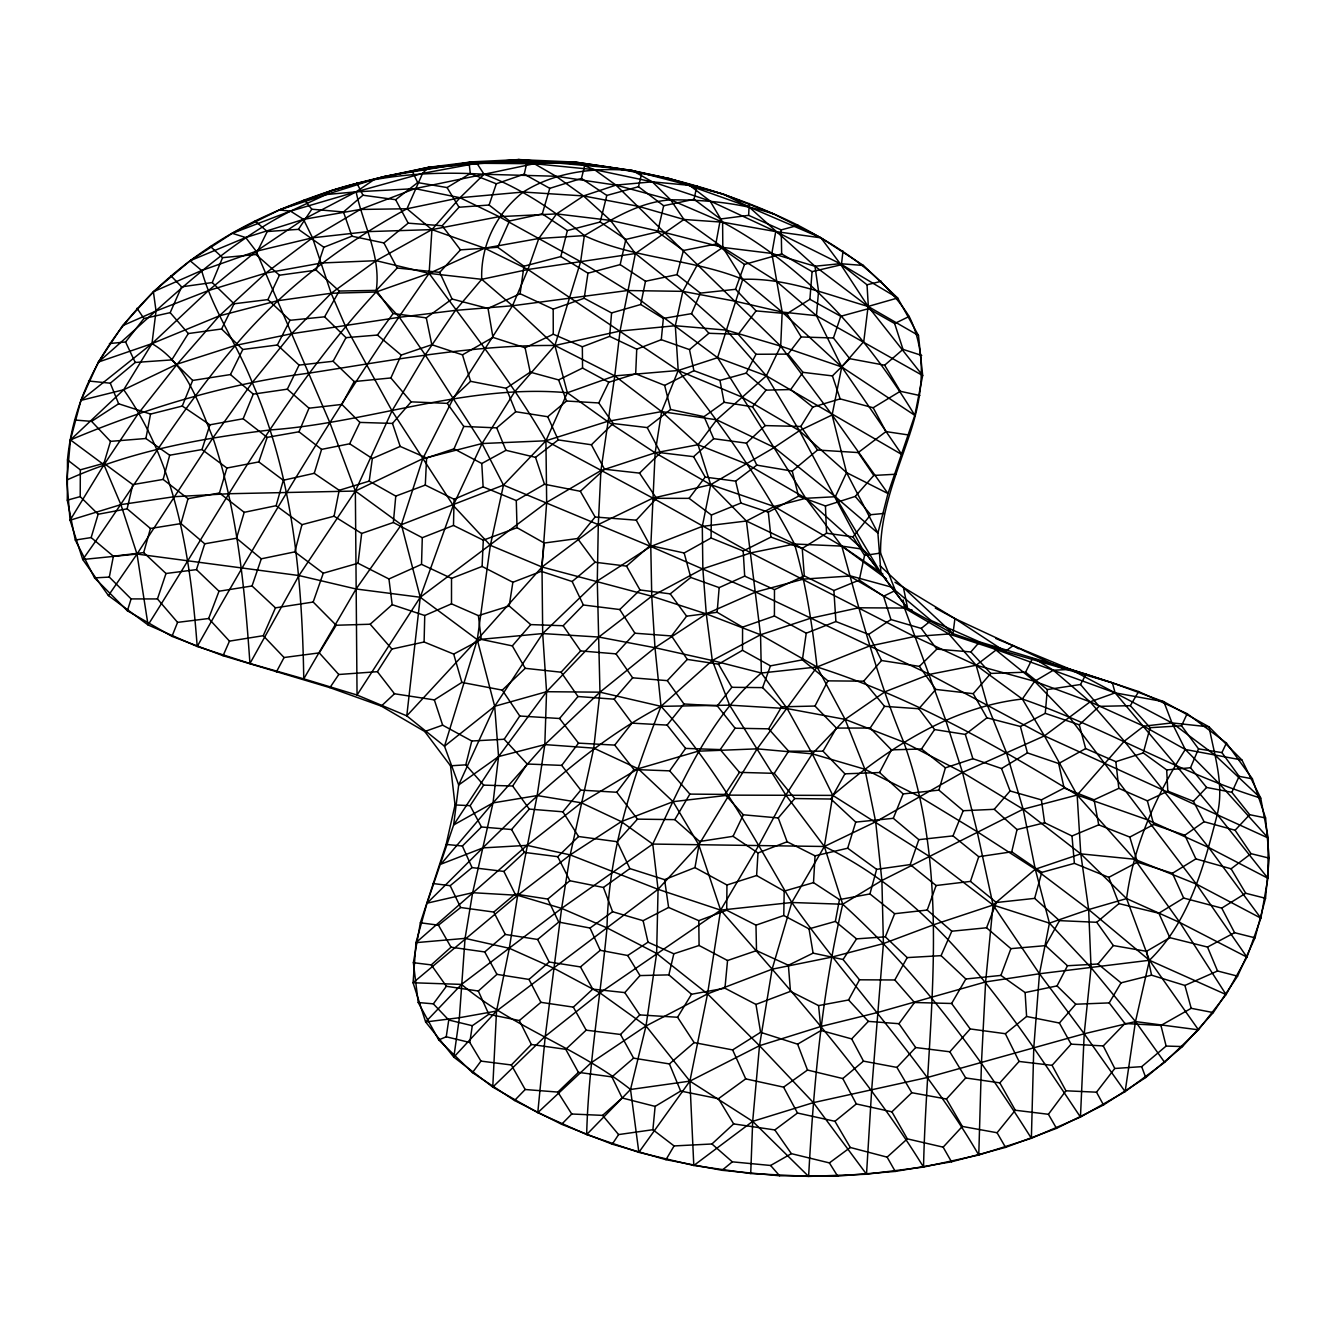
<?xml version="1.0" encoding="UTF-8"?>
<svg xmlns="http://www.w3.org/2000/svg" width="1336" height="1336" viewBox="0 0 1336 1336"><rect width="100%" height="100%" fill="white"/><g stroke="black" fill="none" stroke-linecap="round" stroke-linejoin="round"><path stroke-width="1.5" d="M1265.576 817.949L1249.678 814.693L1231.859 792.315L1206.625 787.455L1190.51 767.749L1166.679 769.937L1143.265 752.936L1115.844 761.67L1085.667 748.594L1079.271 724.847L1045.27 713.357L1020.403 726.483L986.953 717.816L973.209 693.668L935.818 689.443L919.368 666.38L881.51 660.518L863.674 681.176L827.902 680.859L802.385 659.867L770.471 665.846L742.499 650.331L718.467 664.142L687.272 659.416L671.54 635.953L634.917 633.214L619.754 609.533L583.364 604.991L563.157 625.732L530.726 624.597L509.183 605.993L478.388 615.629L451.501 603.839L451.518 578.388L421.525 564.36L388.943 578.972L358.031 563.241L323.279 573.211L294.822 551.868L261.305 558.815L236.522 538.241L204.725 543.802L180.978 523.578L150.45 528.488L127.137 508.816L98.146 514.26L80.21 496.608L80.327 469.838L67.485 459.918C77.622 351.786 161.656 267.05 255.109 220.991C357.063 171.676 472.66 154.842 585.001 164.512C658.949 172.077 731.46 192.284 798.11 225.316C840.862 247.778 882.829 274.849 909.148 316.465C927.935 354.057 922.541 396.642 909.449 435.102C896.623 473.595 880.19 511.755 880.558 553.054L895.337 590.479L931.092 620.505L979.589 641.898L1086.084 674.162L1138.639 691.564L1187.17 713.674L1226.431 743.016L1252.383 778.804L1265.576 817.949L1269.2 858.13L1265.526 898.293L1255.005 937.839L1237.57 976.148L1213.288 1012.588L1182.494 1046.556L1145.72 1077.534L1103.519 1104.972L1056.525 1128.369L1005.557 1147.39L951.499 1161.802L895.237 1171.421L837.639 1176.114L779.589 1175.763L722.041 1170.303L665.963 1159.681L612.255 1144.184L561.604 1124.294L514.544 1100.497L472.443 1072.624L438.726 1039.926L418.235 1002.534L413.375 962.688L420.372 922.775L446.157 844.402L455.025 804.94L450.516 765.812L424.764 731.527L381.294 706.093L329.909 687.656L223.062 655.709L171.977 636.37L127.388 610.786L94.555 577.887L75.3 540.045L67.301 500.182L67.485 459.918M881.51 660.518L868.65 634.4L835.902 621.524L806.243 633.197L774.412 615.996L774.479 589.66L804.289 575.866L833.881 590.529L859.265 580.091L864.559 555.442L852.952 536.872L826.533 533.231L802.235 548.428L770.939 537.105L743.2 551L711.069 538.007L684.166 552.987L650.131 545.556L636.27 520.172L595.121 517.015L577.553 538.525L544.22 543.034L517.032 527.687L483.298 540.178L453.488 525.449L422.293 537.69L393.352 522.51L361.672 533.448L334.067 516.214L301.953 524.664L276.135 505.693L244.204 512.323L219.455 493.001L188.025 498.695L163.142 479.424L132.798 484.617L103.941 463.291L80.327 469.838M868.383 554.707L862.522 549.146L841.797 546.107L794.502 544.002L750.782 552.887L702.853 568.785L651.751 596.223L598.812 637.055L546.558 691.714L498.562 756.577L458.682 784.967L444.504 746.206L406.779 715.862L357.046 695.021L303.756 678.855C302.17 578.204 292.818 475.833 252.254 382.564C237.173 344.321 212.708 310.369 201.636 270.507L190.129 260.754L245.707 237.557L303.506 219.388L360.303 209.451L406.979 208.767L460.018 197.728L523.228 192.033L583.498 195.941L638.324 206.295L683.932 219.471L722.809 247.41L775.832 280.744L816.463 315.68L922.675 375.533L868.099 306.445L840.194 263.693L820.955 237.841L748.995 206.93L723.327 194.171L632.512 170.59L575.048 162.073L472.627 161.806L384.267 176.536L330.243 190.948L279.291 209.952L232.297 233.316L190.129 260.754L153.389 291.716L122.611 325.667L98.313 362.089L80.928 400.399L70.457 439.911L66.8 480.041L70.073 520.222L82.732 559.5L108.416 595.572L148.046 624.947C219.922 511.438 284.301 391.298 376.034 292.033C381.662 256.746 363.192 225.283 356.094 191.85L374.681 179.241L384.267 176.536L428.622 167.301L472.627 161.806L518.886 159.585L575.048 162.073L632.512 170.59L669.653 178.64L723.327 194.171L773.928 214.077L820.955 237.841L863.407 265.446L897.658 297.995L918.483 335.503L922.675 375.533L914.809 415.346L887.989 493.552L877.902 533.114L880.975 573.144L907.695 608.548L952.985 633.665L1005.123 651.534L1112.37 682.83L1163.806 701.684L1209.063 726.884L1241.929 760.034L1260.716 798.11L1268.198 838.023L1267.914 878.253L1260.867 918.149L1246.939 957.127L1226.081 994.568L1198.476 1029.839L1164.641 1062.354L1125.129 1091.629L1080.457 1117.08L1031.375 1138.305L978.77 1155.022L923.527 1167.063L866.513 1174.227L808.614 1176.415L750.715 1173.542L693.801 1165.493L638.858 1152.35L586.654 1134.581L537.773 1112.671L492.767 1087.087L453.822 1057.143L425.633 1021.973L413.075 982.762L415.98 942.648L427.019 903.186L453.639 824.963L458.682 784.967L494.687 706.293L542.7 633.565L597.292 580.976L650.782 546.474L702.302 526.384L746.406 521.023L774.229 506.478L805.758 498.295L835.351 496.725L877.902 533.114L846.556 472.61L832.111 414.962L780.692 346.124L615.98 185.103L594.453 169.655L576.985 162.825M742.499 650.331L742.582 627.152L717.131 612.289L686.604 616.18L671.54 635.953M1237.57 976.148L1217.547 970.988L1184.915 985.45L1151.565 975.18L1121.038 982.845L1098.008 964.007L1067.481 965.744L1057.043 985.901L1025.113 992.564L1000.914 975.414L965.845 979.004L941.078 955.657L907.194 957.595L885.334 936.82L856.543 938.874L835.367 921.423L809.031 928.871L783.781 915.527L755.976 925.163L726.717 910.233L726.951 885L694.954 867.598L664.56 879.639L629.874 868.584L617.149 841.697L578.571 836.52L562.89 811.804L529.29 809.098L512.673 786.019L483.665 785.117L465.796 764.843L450.516 765.812M711.069 538.007L711.387 515.028L689.092 498.361L656.494 498.328L636.27 520.172M783.781 915.527L784.199 891.129L756.61 875.531L726.951 885M453.488 525.449L454.073 499.263L425.299 485.085L395.773 496.107L369.22 481.11L339.194 490.295L314.244 473.311L283.299 480.259L258.817 461.922L226.886 468.034L201.987 449.547L169.689 455.225L145.891 438.509L110.487 441.364L91.599 421.374L74.566 420.005M1265.526 898.293L1245.72 893.266L1221.739 908.113L1183.663 898.043L1158.846 913.223L1118.95 903.62L1108.78 877.351L1074.394 863.357L1041.763 872.391L1011.736 851.817L978.737 856.71L953.002 835.885L918.834 839.659L893.3 818.317L855.741 822.108L830.959 799.028L794.72 798.544L774.279 773.344L739.459 772.375L720.238 749.596L685.602 748.41L667.115 725.097L631.978 723.143L614.159 699.179L577.987 696.524L561.087 672.208L525.215 668.317L512.323 645.889L481.244 639.393L453.706 654.089L424.096 641.998L424.748 615.512L451.501 603.839M421.525 564.36L422.293 537.69M750.715 1173.542L752.686 1121.355L759.499 1045.704L772.108 969.201L791.797 902.501L824.362 846.49L832.796 795.388L812.305 753.838L787.188 708.614L761.353 673.027L760.551 634.767L746.406 521.023L710.702 484.667L655.141 452.82L607.462 421.408L567.366 392.751C466.18 383.616 369.872 422.794 269.922 429.975C200.617 438.459 130.778 451.017 66.8 480.041M88.527 380.994L110.287 383.198L135.237 362.457L171.759 359.902L188.326 333.549L221.576 328.99L242.801 349.481L277.37 344.989L299.064 365.112L333.098 361.271L354.207 381.562L390.88 377.954L411.121 401.852L447.226 403.372L470.589 381.328L506.177 388.258L530.208 372.159L558.598 379.908L582.546 368.068L608.815 382.263L635.685 373.796L636.738 349.18L661.287 339.695L689.493 349.598L693.918 370.673L719.954 380.409L746.223 373.111L756.009 354.274L788.056 354.107L802.953 372.343L832.411 375.9L849.746 358.683L884.632 365.196L900.297 391.281L919.886 395.539M798.11 225.316L781.209 229.909L748.661 215.346L749.179 203.439M583.364 604.991L572.159 581.527L541.247 571.34L512.874 582.262L482.096 566.447L483.298 540.178M425.299 485.085L426.601 457.981L454.006 448.829L481.778 463.509L505.96 450.315L535.519 457.346L558.248 439.911L591.397 444.771L613.107 423.512L647.225 427.587L670.639 409.484L704.039 416.648L724.112 402.303L752.485 406.795L765.161 425.583L800.798 426.485L817.532 450.032L858.213 452.57L885.968 431.595L909.449 435.102M122.611 325.667L156.045 311.004L208.433 290.58L265.797 273.078L321.709 262.975L376.167 260.687L429.123 273.396L481.728 279.308L512.506 305.76L554.908 345.49L567.366 392.751L545.923 440.78L546.674 502.369L541.999 566.998L542.7 633.565L546.558 691.714L544.821 744.586L537.155 795.571L517.667 895.304L509.317 948.293L496.524 1011.068L492.767 1087.087L545.272 1036.268L599.947 992.898L720.638 910.117L758.547 845.788L785.835 795.07L812.305 753.838L845.103 719.369L885.017 691.764L929.539 674.363L976.132 665.228L996.506 649.663L1000.23 648.745M1067.481 965.744L1045.52 945.637L1010.901 948.643L986.553 927.785L951.8 931.209L927.234 910.05L894.652 913.707L869.936 893.934L839.442 899.596L813.507 882.645L815.06 855.842L787.138 841.764L778.253 817.949L794.72 798.544M756.61 875.531L757.996 852.952L733.046 836.319L699.663 841.48L674.814 819.636L637.472 819.135L617.149 841.697M474.881 163.66L422.577 173.379L356.094 191.85L303.506 219.388L256.211 251.268L208.433 290.58L151.97 343.636L123.697 389.745L70.457 439.911L103.957 464.761L120.891 504.624L137.007 554.056L148.046 624.947L197.194 646.49C269.104 518.886 344.771 393.201 429.123 273.396L431.912 229.608L460.018 197.728L484.05 174.264L534.3 163.71L575.048 162.073M316.164 270.156L339.244 291.048L376.318 290.38L397.159 268.035L439.711 272.36L460.469 249.865L497.71 247.294L523.946 266.215L560.819 256.579L587.974 273.195L620.171 264.611L645.505 281.245L676.985 274.648L700.365 293.118L735.535 289.311L756.076 310.887L786.954 313.693L809.9 299.314L812.071 271.642L781.66 253.94L744.503 264.428L715.812 244.071L683.447 250.483L657.663 231.879L625.866 239.428L600.198 222.01L567.366 230.56L542.282 213.894L509.517 220.958L489.093 205.026L459 207.247L442.183 225.767L408.181 223.162L383.916 242.952L351.902 236.205L323.83 247.26L316.164 270.156L279.441 275.216L255.927 254.491L222.578 257.648L210.42 246.459M390.88 377.954L401.201 355.075L431.812 344.721L462.473 354.842L492.951 337.39L525.098 347.761L553.271 334.217L582.346 346.776L609.65 336.355L611.571 312.941L584.183 298.262L553.188 309.134L520.105 293.72L488.041 308.432L452.036 299.014L439.711 272.36M717.131 612.289L719.169 587.623L744.686 576.133L774.479 589.66M356.094 191.85L290.513 211.121L279.291 209.952L326.168 194.538L356.094 191.85L414.978 188.626L460.018 197.728L499.13 216.666L580.626 261.672L627.352 290.547L717.582 357.681L766.346 375.834L901.833 454.524L841.747 366.932L816.463 315.68L818.55 291.198L814.96 266.231L748.995 206.93L669.653 178.64L613.608 168.019L518.886 159.585L496.892 161.522M1045.27 713.357L1047.307 689.576L1025.597 672.192L990.778 673.428L973.209 693.668M393.352 522.51L395.773 496.107M584.35 235.604L538.792 238.493L484.634 248.195L429.123 273.396L376.034 292.033L331.178 293.269L277.337 300.784L219.271 315.897L151.97 343.636L80.928 400.399L123.697 389.745C176.352 464.611 190.53 557.212 197.194 646.49L249.949 663.508L298.98 575.549L355.359 491.047L392.016 410.853L425.232 354.908L455.409 310.386L481.728 279.308C480.476 245.173 496.691 213.092 523.228 192.033C555.793 171.492 594.871 167.334 632.512 170.59L652.319 181.846L710.084 200.984L775.748 231.579L840.194 263.693L897.658 297.995L868.099 306.445C827.067 294.588 786.169 277.771 742.749 279.324C691.48 258.499 634.75 259.201 584.35 235.604C554.039 210.403 521.107 188.226 484.05 174.264C432.196 171.158 379.808 174.482 330.243 190.948L326.168 194.538L290.513 211.121L232.297 233.316L245.707 237.557L256.211 251.268L329.875 422.694L355.359 491.047L357.046 695.021L420.255 597.259L453.238 505.459L482.062 443.535L514.727 391.715L554.908 345.49L580.626 261.672L584.35 235.604C611.387 219.722 638.458 202.053 670.655 199.849C705.525 199.715 740.712 202.938 773.928 214.077M895.237 1171.421L887.121 1157.143L850.297 1147.474L834.95 1121.305L797.492 1113.022L774.83 1129.939L733.664 1123.91L711.938 1143.983L674.079 1145.937L652.903 1129.705L655.124 1106.392L680.659 1091.061L718.467 1098.693L745.722 1078.87L783.581 1087.153L807.495 1070.036L842.799 1078.553L856.326 1103.937L891.897 1111.819L907.328 1138.857L943.149 1147.156L951.499 1161.802M859.499 979.806L848.577 999.979L818.567 1005.59L790.461 991.379L755.959 1004.422L724.947 988.206L727.552 960.517L756.51 950.614L788.39 965.26L813.106 953.136L843.066 959.498L859.499 979.806L894.836 979.973L914.492 1002.501L951.616 1003.486L970.203 1028.937L1005.357 1033.713L1026.599 1016.479L1059.381 1023.025L1071.121 1044.151L1103.252 1045.921L1124.962 1023.493L1160.934 1025.447L1191.211 1008.313L1213.288 1012.588M661.287 339.695L663.341 318.436L640.712 304.508L611.571 312.941M903.136 599.947L904.505 608.047L945.704 720.137L962.521 772.425L977.2 831.71L993.065 905.023L985.617 981.927L981.459 1062.922L978.77 1155.022C925.781 1063.99 852.368 988.022 791.797 902.501C752.068 834.649 714.693 764.61 661.019 706.343L654.991 647.726L651.751 596.223L650.782 546.474L655.141 452.82L661.604 411.605L678.204 370.489L675.315 325.733L682.83 291.348L697.359 264.795L722.809 247.41L771.841 253.439L814.96 266.231L868.099 306.445L918.483 335.503M541.247 571.34L544.22 543.034M921.723 355.443L903.002 349.381L894.652 323.529L868.483 308.666L867.014 284.785L841.446 264.728L842.983 251.068M528.522 162.157L534.3 163.71L555.993 176.252L583.498 195.941L610.519 220.407L635.385 253.506L682.83 291.348L726.333 330.109L766.346 375.834L799.429 430.71L862.522 549.146L880.975 573.144L835.351 496.725L774.279 447.493L716.697 419.821L661.604 411.605L607.462 421.408L545.923 440.78L482.062 443.535L422.744 458.716L355.359 491.047L228.89 493.735L174.131 496.708L120.891 504.624L70.073 520.222L103.957 464.761L138.025 413.893L177.237 364.093L219.271 315.897L265.797 273.078L312.507 237.808L360.303 209.451L414.978 188.626L484.05 174.264L555.993 176.252L615.98 185.103L670.655 199.849L722.609 222.177L722.809 247.41L742.749 279.324L782.178 312.073L841.747 366.932L914.809 415.346C867.031 336.772 804.439 266.165 722.609 222.177L710.084 200.984L689.56 185.337L652.319 181.846L615.98 185.103L583.498 195.941L556.578 213.894L538.792 238.493L527.954 269.505L512.506 305.76L453.539 397.978L422.744 458.716L401.401 524.681L420.255 597.259L406.779 715.862L477.286 639.66L541.999 566.998L598.294 524.58L652.903 498.128L710.702 484.667L774.279 447.493L799.429 430.71L832.111 414.962L841.747 366.932L863.774 341.515L868.099 306.445M358.031 563.241L361.672 533.448M376.034 292.033L399.397 317.283L425.232 354.908L482.062 443.535L503.472 485.102L650.782 546.474L755.708 592.015L929.539 674.363L1044.435 735.885L1268.198 838.023L1220.319 784.833L1185.283 749.479L1143.716 726.183L1090.109 701.851L1034.632 681.327L976.132 665.228L914.425 636.537L750.782 552.887L652.903 498.128L545.923 440.78L503.472 485.102L401.401 524.681L356.077 588.992L303.756 678.855L249.949 663.508C244.622 587.372 237.374 510.602 212.942 437.857C198.563 403.205 186.439 363.626 151.97 343.636L156.045 311.004L153.389 291.716L201.636 270.507L256.211 251.268L312.507 237.808L368.135 231.612L431.912 229.608L499.13 216.666L556.578 213.894L610.519 220.407L664.777 232.547L722.809 247.41M894.97 582.262L954.923 618.601L952.985 633.665L880.107 565.846M369.22 481.11L372.343 458.532L400.199 446.424L426.601 457.981M991.312 646.257L1034.632 681.327L1069.885 717.799L1196.321 884.065L1246.939 957.127L1179.938 922.575L1126.582 898.594L1080.774 853.871L1023.159 809.215L962.521 772.425L903.737 742.148L845.103 719.369L787.188 708.614L729.59 705.157L661.019 706.343L599.964 692.165L546.558 691.714L494.687 706.293L444.504 746.206L477.286 639.66L490.362 545.322L503.472 485.102M520.105 293.72L523.946 266.215M802.385 659.867L806.243 633.197M438.726 1039.926L446.241 1036.786L448.746 1020.019L433.348 1003.854L418.235 1002.534M531.361 1044.485L511.354 1064.976L480.96 1061.101L469.788 1042.481L472.293 1025.714L488.826 1014.291L519.337 1020.554L531.361 1044.485L565.746 1049.311L586.17 1030.173L620.522 1034.465L639.76 1014.909L677.569 1017.264L694.152 1042.598L732.629 1049.912L760.601 1032.327L797.609 1044.168L821.072 1030.473L851.667 1038.907L863.49 1061.135L896.94 1067.414L911.803 1092.714L946.439 1099.027L962.337 1126.432L997.073 1132.744L1005.557 1147.39M584.183 298.262L587.974 273.195M509.183 605.993L512.874 582.262M893.617 587.69L850.698 575.966L803.47 579.106L755.708 592.015L706.293 613.875L654.991 647.726L599.964 692.165L544.821 744.586L493.017 802.903L453.639 824.963L498.562 756.577L544.821 744.586L593.752 748.127L638.174 768.768L673.11 801.683L698.795 844.836L720.638 910.117L707.546 993.884L689.894 1081.125L693.801 1165.493L752.686 1121.355L813.374 1102.634L927.518 1077.467L1084.214 1033.763L1135.483 1021.572L1198.476 1029.839L1149.428 960.267L1126.582 898.594C1133.679 844.736 1156.325 794.92 1185.283 749.479L1171.989 722.91L1163.806 701.684L1115.126 692.866L996.506 649.663L948.877 633.982L794.502 544.002L746.406 521.023M820.955 237.841L775.748 231.579L771.841 253.439L782.178 312.073L780.692 346.124L766.346 375.834L716.697 419.821L698.027 444.721L655.141 452.82L600.916 470.573L546.674 502.369L420.255 597.259L356.077 588.992L298.98 575.549L137.007 554.056L82.732 559.5C133.683 488.174 178.306 412.256 235.403 345.439C282.981 288.977 342.383 244.037 406.979 208.767L422.577 173.379L427.403 168.52M694.954 867.598L699.663 841.48M715.812 244.071L720.421 219.004L694.069 199.298L663.675 205.744L638.474 186.723L606.811 195.44L581.461 178.456L549.764 188.343L524.246 174.164L496.324 183.783L470.322 173.53L447.059 187.558L417.684 182.598L395.64 199.682L362.941 195.223L343.486 211.973L311.806 209.218L304.207 199.749M835.367 921.423L839.442 899.596M145.891 438.509L150.55 414.076L182.264 406.06L209.902 424.815L243.152 418.752L267.15 437.373L298.963 431.779L321.592 449.38L349.665 443.786L372.343 458.532M388.943 578.972L392.183 604.674L370.172 624.229L336.171 625.248L319.271 652.886L284.067 657.512L263.242 635.702L229.475 641.13L208.65 618.518L177.571 622.376L157.448 598.945L131.095 598.912L109.318 577.085L113.393 556.227L91.149 537.573L75.3 540.045M420.255 597.259L477.286 639.66L542.7 633.565L598.812 637.055L654.991 647.726L712.305 660.502L761.353 673.027L817.031 666.981L869.202 646.14L914.425 636.537L948.877 633.982L976.132 665.228L987.337 705.074L1006.592 752.986L1023.159 809.215L1035.283 869.218L1049.428 923.143L1039.475 973.76L1033.763 1048.025L1031.375 1138.305C977.868 1053.302 917.398 971.907 842.715 904.238L824.362 846.49L785.835 795.07L729.59 705.157L712.305 660.502L706.293 613.875L702.853 568.785L702.302 526.384L710.702 484.667L698.027 444.721L661.604 411.605L614.777 375.884L554.908 345.49C472.076 344.771 390.613 360.586 309.084 373.128C226.702 383.683 146.876 407.781 70.457 439.911M334.067 516.214L339.194 490.295M640.712 304.508L645.505 281.245M694.069 199.298L696.924 185.671M995.804 638.508L1070.587 669.386L1115.126 692.866L1217.246 814.492L1267.914 878.253L1208.696 847.492L1147.207 819.72L1077.15 795.037L1023.159 809.215L881.894 880.491L842.715 904.238C821.874 993.5 813.641 1085.066 808.614 1176.415L752.686 1121.355L689.894 1081.125L646.006 1025.965L599.947 992.898L553.321 967.982L509.317 948.293L465.062 938.373L415.98 942.648L527.002 845.371L581.294 802.786L638.174 768.768L698.077 751.199L757.111 748.845L812.305 753.838L864.893 769.252L919.085 796.373L977.2 831.71L1035.283 869.218L1088.656 909.565L1149.428 960.267L1226.081 994.568L1179.938 922.575L1134.565 859.232L1077.15 795.037L1044.435 735.885L1022.341 699.029L976.132 665.228M775.748 231.579L722.609 222.177L683.932 219.471L635.385 253.506L620.038 331.027L614.777 375.884L600.916 470.573L598.294 524.58L597.292 580.976L599.964 692.165L593.752 748.127L570.188 854.906L561.621 908.38L545.272 1036.268L537.773 1112.671L591.063 1062.838L646.006 1025.965L707.546 993.884L772.108 969.201L831.576 957.16L883.413 943.6L934.348 924.512L993.065 905.023L1035.283 869.218L1080.774 853.871L1134.565 859.232L1196.321 884.065L1260.867 918.149L1208.696 847.492L1124.311 741.163L1090.109 701.851L1053.336 670.238L1035.901 659.5M524.246 174.164L527.085 161.606M620.171 264.611L625.866 239.428M1149.428 960.267L1135.483 1021.572L1125.129 1091.629L1084.214 1033.763L1039.475 973.76L993.065 905.023L930.257 856.994L832.796 795.388L728.755 795.137L673.11 801.683L621.307 821.623L570.188 854.906L517.667 895.304L413.075 982.762L461.521 984.398C512.64 1027.367 578.154 1047.858 630.525 1089.475L689.894 1081.125L759.499 1045.704L821.055 1026.449L877.852 1012.438L985.617 981.927L1039.475 973.76L1149.428 960.267C1189.29 921.473 1203.719 866.663 1217.246 814.492C1224.427 784.9 1214.507 755.859 1209.063 726.884L1171.989 722.91L1143.716 726.183L1124.311 741.163L1077.15 795.037L1080.774 853.871L1088.656 909.565L1091.061 967.648L1084.214 1033.763L1080.457 1117.08C1011.319 1013.64 940.177 902.518 824.362 846.49L652.753 844.068L621.307 821.623L581.294 802.786L537.155 795.571L493.017 802.903L440.913 864.175L482.964 847.892L527.002 845.371L570.188 854.906L658.063 889.325L720.638 910.117L791.797 902.501L842.715 904.238M657.663 231.879L663.675 205.744M127.137 508.816L132.798 484.617M724.947 988.206L691.514 994.251L668.868 974.879L673.812 953.787L699.079 945.487L727.552 960.517M1011.736 851.817L1017.03 829.589L994.235 809.315L963.206 810.718L938.891 790.127L903.153 793.918L879.556 772.525L844.92 773.828L823.009 751.199L788.624 751.183L768.634 728.838L735.084 728.22L717.282 705.892L683.948 703.972L667.299 680.642L632.646 677.82L616.013 653.872L580.642 650.916L563.157 625.732M638.474 186.723L641.931 172.561M689.894 1081.125L638.858 1152.35L630.525 1089.475L646.006 1025.965L656.627 953.453L658.063 889.325L652.753 844.068C682.011 783.096 708.648 718 761.353 673.027M600.198 222.01L606.811 195.44M560.819 256.579L567.366 230.56M465.796 764.843L471.775 740.996L504.19 739.259L527.219 764.008L561.721 765.394L580.759 790.11L616.764 792.265L637.472 819.135M581.461 178.456L585.001 164.512M294.822 551.868L301.953 524.664M676.985 274.648L683.447 250.483M163.142 479.424L169.689 455.225M1143.265 752.936L1150.112 727.686L1130.323 705.675L1099.144 706.36L1079.271 724.847M869.936 893.934L876.633 869.352L910.217 864.592L936.102 885.517L970.454 881.409L996.339 902.518L1034.648 898.377L1059.481 920.638L1096.739 922.291L1118.95 903.62M1034.648 898.377L1041.763 872.391M336.171 625.248L313.175 602.035L275.45 607.847L252.036 585.97L219.004 591.23L196.476 569.62L165.998 573.495L143.703 552.586L150.45 528.488M276.135 505.693L283.299 480.259M180.978 523.578L188.025 498.695M542.282 213.894L549.764 188.343M938.891 790.127L945.404 767.833L972.892 758.714L1001.532 768.517L1027.417 752.903L1058.663 763.524L1085.667 748.594M219.455 493.001L226.886 468.034M236.522 538.241L244.204 512.323M103.941 463.291L110.487 441.364M91.149 537.573L98.146 514.26M314.244 473.311L321.592 449.38M815.06 855.842L847.692 848.21L855.741 822.108M127.388 610.786L131.095 598.912M886.519 578.889L841.797 546.107L805.758 498.295L717.582 357.681L742.749 279.324M196.476 569.62L204.725 543.802M201.987 449.547L209.902 424.815M157.448 598.945L165.998 573.495M970.454 881.409L978.737 856.71M849.746 358.683L833.43 337.991L840.761 316.281L868.483 308.666M258.817 461.922L267.15 437.373M252.036 585.97L261.305 558.815M489.093 205.026L496.324 183.783M948.877 633.982L950.113 630.375M910.217 864.592L918.834 839.659M313.175 602.035L323.279 573.211M735.535 289.311L744.503 264.428M945.404 767.833L921.523 748.978L891.413 749.863L870.187 728.036L836.419 728.07L814.993 706.043L781.627 706.827L762.605 687.622L770.471 665.846M927.234 910.05L936.102 885.517M912.304 610.168L904.505 608.047L858.764 607.796L810.735 618.201L760.551 634.767L712.305 660.502L661.019 706.343C632.997 777.352 608.515 850.781 606.995 927.885C600.549 996.84 588.441 1065.209 586.654 1134.581L630.525 1089.475M1000.914 975.414L1010.901 948.643M208.65 618.518L219.004 591.23M986.553 927.785L996.339 902.518M171.977 636.37L177.571 622.376M893.3 818.317L903.153 793.918M885.334 936.82L894.652 913.707M182.264 406.06L192.668 380.443L230.46 374.564L253.289 394.137L287.324 389.177L309 408.198L341.866 404.424L359.902 422.41L392.483 423.428L411.121 401.852M953.002 835.885L963.206 810.718M243.152 418.752L253.289 394.137M170.874 275.734L181.612 286.839L212.257 282.547L222.578 257.648M298.963 431.779L309 408.198M1190.51 767.749L1198.526 748.861L1181.542 725.799L1150.112 727.686M663.341 318.436L691.53 313.643L700.365 293.118M454.006 448.829L463.776 426.451L447.226 403.372M223.062 655.709L229.475 641.13M263.242 635.702L275.45 607.847M941.078 955.657L951.8 931.209M109.418 343.552L125.584 341.983L143.937 318.519L170.173 312.641L181.612 286.839M497.71 247.294L509.517 220.958M1231.859 792.315L1239.123 776.35L1221.922 752.602L1198.526 748.861M1181.542 725.799L1187.17 713.674M835.351 496.725L846.556 472.61L799.429 430.71L742.048 397.109L678.204 370.489L527.954 269.505L484.634 248.195L431.912 229.608L406.979 208.767M1221.922 752.602L1226.431 743.016M212.257 282.547L234.067 303.79L267.918 299.598L279.441 275.216M733.046 836.319L743.35 814.793L724.997 794.419L689.86 794.102L669.687 770.855L633.932 769.519L614.727 745.104L578.505 743.133L559.567 718.501L519.771 716.012L502.286 690.127L461.872 682.412L434.35 699.897L394.487 693.768L377.403 671.691L338.776 674.496L329.909 687.656M349.665 443.786L359.902 422.41M613.107 423.512L598.795 402.954L608.815 382.263M287.324 389.177L299.064 365.112M255.927 254.491L267.25 231.529L298.446 229.341L323.83 247.26M230.46 374.564L242.801 349.481M221.576 328.99L234.067 303.79M1025.597 672.192L1032.461 658.514M277.37 344.989L290.012 320.306L324.615 316.816L346.007 337.657L377.437 335.052L401.201 355.075M814.993 706.043L827.902 680.859M879.556 772.525L891.413 749.863M276.402 671.908L284.067 657.512M341.866 404.424L354.207 381.562M1047.307 689.576L1080.507 684.5L1086.084 674.162M333.098 361.271L346.007 337.657M894.836 979.973L907.194 957.595M830.959 799.028L844.92 773.828M1045.52 945.637L1059.481 920.638M324.615 316.816L339.244 291.048M823.009 751.199L836.419 728.07M951.616 1003.486L965.845 979.004M674.814 819.636L689.86 794.102M768.634 728.838L781.627 706.827M665.963 1159.681L674.079 1145.937M1130.323 705.675L1138.639 691.564M1057.043 985.901L1075.764 1004.221L1109.214 1002.902L1121.038 982.845M677.569 1017.264L691.514 994.251M800.798 426.485L812.806 407.096L840.16 398.879L873.159 407.747L900.297 391.281M377.403 671.691L391.899 649.045L424.096 641.998M774.279 773.344L788.624 751.183M843.066 959.498L856.543 938.874M724.997 794.419L739.459 772.375M455.025 804.94L470.138 805.658L483.665 785.117M512.673 786.019L527.219 764.008M870.187 728.036L884.532 706.343L918.817 708.748L934.582 729.556L965.327 734.416L986.953 717.816M612.255 1144.184L618.601 1134.581L652.903 1129.705M298.446 229.341L311.806 209.218M504.19 739.259L519.771 716.012M921.523 748.978L934.582 729.556M108.416 595.572L137.007 554.056L212.942 437.857L252.254 382.564L291.599 333.733L331.178 293.269L376.167 260.687L431.912 229.608M1022.341 699.029L1034.632 681.327L1053.336 670.238L1070.587 669.386L1112.37 682.83L1115.126 692.866L1171.989 722.91L1214.892 755.04L1260.716 798.11C1178.252 772.759 1103.87 727.151 1022.341 699.029C949.913 707.178 886.904 749.012 832.796 795.388M720.238 749.596L735.084 728.22M746.223 373.111L766.046 390.145L790.728 389.544L802.953 372.343M669.687 770.855L685.602 748.41M567.366 392.751L614.777 375.884L678.204 370.489C721.724 424.865 762.155 482.212 794.502 544.002C806.059 584.149 812.355 625.532 817.031 666.981L757.111 748.845L698.795 844.836L658.063 889.325L496.524 1011.068L453.822 1057.143L459.384 1017.731L465.062 938.373L472.643 892.698L493.017 802.903L498.562 756.577L494.687 706.293L477.286 639.66M377.437 335.052L393.118 313.542L426.284 317.851L452.036 299.014M848.577 999.979L868.367 1021.372L898.944 1023.71L914.492 1002.501M472.443 1072.624L480.96 1061.101M433.348 1003.854L446.391 986.285L478.338 991.028L496.942 974.361L528.989 979.422L549.163 962.003L580.459 966.913L600.248 950.313L627.703 955.507L648.01 942.181L673.812 953.787M898.944 1023.71L915.678 1047.541L949.829 1051.783L965.711 1077.952L999.829 1082.861L1015.293 1110.233L1048.409 1114.291L1065.928 1090.794L1096.505 1092.18L1114.775 1068.483L1141.679 1066.662L1166.128 1046.071L1182.494 1046.556M561.721 765.394L578.505 743.133M616.764 792.265L633.932 769.519M689.493 349.598L708.882 333.282L738.274 334.334L756.076 310.887M689.092 498.361L705.191 477.102L735.652 481.144L756.794 465.128L792.248 471.107L817.532 450.032M788.056 354.107L801.199 336.973L833.43 337.991M717.282 705.892L731.827 687.305L762.605 687.622M614.727 745.104L631.978 723.143M667.115 725.097L683.948 703.972M852.952 536.872L870.688 514.711L884.081 513.441M997.073 1132.744L1015.293 1110.233M752.485 406.795L766.046 390.145M562.89 811.804L580.759 790.11M1098.008 964.007L1113.322 945.554L1146.522 951.315L1169.852 937.672L1207.51 947.057L1234.598 932.695L1255.005 937.839M559.567 718.501L577.987 696.524M512.323 645.889L530.726 624.597M994.235 809.315L1010.083 790.962L1001.532 768.517M614.159 699.179L632.646 677.82M446.157 844.402L462.39 846.022L481.461 826.984L511.588 829.522L529.29 809.098M868.65 634.4L890.928 619.553L921.255 628.421L936.837 649.129L970.855 651.951L979.589 641.898M1059.381 1023.025L1075.764 1004.221M918.817 708.748L935.818 689.443M711.387 515.028L740.895 503.054L768.3 512.139L798.527 496.19L825.448 505.96L855.24 496.424L873.794 475.449L896.038 474.213M519.337 1020.554L540.896 1002.334L573.344 1007.127L592.75 989.124L624.814 992.598L639.977 975.581L668.868 974.879M949.829 1051.783L970.203 1028.937M999.829 1082.861L1019.084 1061.452L1052.067 1065.343L1065.928 1090.794M1052.067 1065.343L1071.121 1044.151M946.439 1099.027L965.711 1077.952M561.087 672.208L580.642 650.916M616.013 653.872L634.917 633.214M943.149 1147.156L962.337 1126.432M1010.083 790.962L1041.412 799.88L1064.107 788.056L1094.084 799.796L1118.817 788.34L1147.373 800.832L1167.814 791.146L1193.432 801.299L1204.087 821.723L1235.099 830.24L1249.678 814.693M667.299 680.642L687.272 659.416M896.94 1067.414L915.678 1047.541M851.667 1038.907L868.367 1021.372M1193.432 801.299L1206.625 787.455M514.544 1100.497L525.182 1089.508L557.847 1092.08L578.404 1072.357L611.905 1076.899L633.598 1058.145L669.419 1063.924L694.152 1042.598M561.604 1124.294L571.741 1114.007L602.586 1115.376L622.192 1097.992L655.124 1106.392M919.368 666.38L936.837 649.129M454.073 499.263L483.131 486.855L516.28 500.549L544.487 484.25L580.342 491.297L604.523 469.237L639.526 473.111L660.518 452.704L693.601 456.661L713.691 438.709L746.44 443.151L765.161 425.583M432.847 883.497L450.182 885.684L472.042 867.598L503.889 871.423L524.38 852.385L557.763 856.693L578.571 836.52M619.754 609.533L639.994 589.961L670.221 593.869L690.779 577.453L719.169 587.623M891.897 1111.819L911.803 1092.714M502.286 690.127L525.215 668.317M381.294 706.093L394.487 693.768M887.121 1157.143L907.328 1138.857M413.375 962.688L431.277 964.893L451.017 947.191L484.751 951.95L505.275 934.448L537.64 939.458L558.732 922.074L590.044 928.036L612.606 911.72L643.117 920.688L668.618 907.461L698.778 920.654L726.717 910.233M577.553 538.525L595.088 562.239L626.517 566.113L650.131 545.556M884.632 365.196L903.002 349.381M463.776 426.451L496.691 427.871L515.729 411.722L547.727 416.732L566.564 401.017L598.795 402.954M572.159 581.527L595.088 562.239M420.372 922.775L438.442 925.18L460.653 907.511L493.769 912.054L515.145 894.034L547.743 899.061L569.871 880.741L603.404 887.455L629.874 868.584M842.799 1078.553L863.49 1061.135M722.041 1170.303L732.328 1161.836L770.605 1165.476L791.38 1153.653L829.389 1162.905L837.639 1176.114M834.95 1121.305L856.326 1103.937M921.255 628.421L931.092 620.505M1108.78 877.351L1137.437 862.188L1172.423 873.276L1195.887 858.881L1231.091 868.801L1251.03 853.671L1269.2 858.13M829.389 1162.905L850.297 1147.474M1017.03 829.589L1044.635 822.776L1071.99 835.985L1098.726 824.846L1129.805 837.071L1153.719 824.512L1184.815 835.234L1204.087 821.723M652.753 844.068L561.621 908.38L461.521 984.398L425.633 1021.973L459.384 1017.731L496.524 1011.068M91.599 421.374L118.637 403.773L150.55 414.076M661.019 706.343C569.654 754.539 499.981 831.977 427.019 903.186L472.643 892.698L517.667 895.304L561.621 908.38L606.995 927.885L656.627 953.453L707.546 993.884L759.499 1045.704L813.374 1102.634L866.513 1174.227L871.657 1090.126L883.413 943.6L881.894 880.491L875.681 821.807L864.893 769.252L845.103 719.369L817.031 666.981L760.551 634.767L706.293 613.875L651.751 596.223L541.999 566.998L490.362 545.322L453.238 505.459L392.016 410.853L345.423 326.184L331.178 293.269L312.507 237.808L303.506 219.388L290.513 211.121C217.217 248.713 160.12 309.084 98.313 362.089L151.97 343.636M635.685 373.796L664.66 385.386L693.918 370.673M859.265 580.091L883.564 596.24L895.337 590.479M894.652 323.529L909.148 316.465M824.362 846.49L875.681 821.807L962.521 772.425L1044.435 735.885L1090.109 701.851L1115.126 692.866M123.697 389.745L177.237 364.093L235.403 345.439L291.599 333.733L399.397 317.283L455.409 310.386L512.506 305.76L627.352 290.547L682.83 291.348L735.368 301.251L782.178 312.073L816.463 315.68M451.518 578.388L482.096 566.447M757.996 852.952L787.138 841.764M424.764 731.527L442.65 725.164L471.775 740.996M742.582 627.152L774.412 615.996M993.065 905.023L1049.428 923.143L1088.656 909.565L1126.582 898.594M678.204 370.489L717.582 357.681M326.168 194.538L374.681 179.241L428.622 167.301L458.782 164.796M784.199 891.129L813.507 882.645M67.301 500.182L80.21 496.608M867.014 284.785L881.459 281.261M812.071 271.642L841.446 264.728M554.908 345.49L620.038 331.027L675.315 325.733L726.333 330.109L780.692 346.124L841.747 366.932M481.728 279.308L527.954 269.505L635.385 253.506M864.559 555.442L880.558 553.054M720.421 219.004L748.661 215.346M113.393 556.227L143.703 552.586M814.96 266.231L840.194 263.693L863.407 265.446M480.893 162.925L490.88 162.057M462.807 164.445L472.86 163.61M94.555 577.887L109.318 577.085M428.622 167.301L498.077 162.24L518.886 159.585L524.664 161.138M480.993 163.309L534.3 163.71L594.453 169.655L652.319 181.846L670.655 199.849L683.932 219.471M743.35 814.793L778.253 817.949M1241.929 760.034L1185.283 749.479M1239.123 776.35L1252.383 778.804M1070.587 669.386L1058.88 666.948L954.923 618.601L935.3 608.047M448.746 1020.019L472.293 1025.714M446.241 1036.786L469.788 1042.481M392.183 604.674L424.748 615.512M710.702 484.667L774.229 506.478L841.797 546.107L882.962 574.096M817.031 666.981C909.632 696.457 994.685 744.453 1077.15 795.037M698.027 444.721L746.557 463.993L805.758 498.295L862.522 549.146L907.695 608.548L903.553 588.09M609.65 336.355L636.738 349.18M846.556 472.61L887.989 493.552L832.111 414.962M809.9 299.314L840.761 316.281M1018.449 648.745L1013.222 645.522L1005.123 651.534L954.923 618.601M847.692 848.21L876.633 869.352M355.359 491.047L401.401 524.681M790.728 389.544L812.806 407.096M255.109 220.991L267.25 231.529M711.938 1143.983L732.328 1161.836M267.918 299.598L290.012 320.306M171.759 359.902L192.668 380.443M1049.428 923.143L1091.061 967.648L1135.483 1021.572L1164.641 1062.354M970.855 651.951L990.778 673.428M319.271 652.886L338.776 674.496M738.274 334.334L756.009 354.274M691.53 313.643L708.882 333.282M370.172 624.229L391.899 649.045M770.605 1165.476L779.589 1175.763M720.638 910.117C792.382 992.397 865.945 1073.86 923.527 1167.063C926.616 1025.53 953.269 879.055 903.737 742.148C877.201 678.671 860.133 612.189 841.797 546.107M170.173 312.641L188.326 333.549M1080.507 684.5L1099.144 706.36M855.24 496.424L870.688 514.711M602.586 1115.376L618.601 1134.581M863.674 681.176L884.532 706.343M1109.214 1002.902L1124.962 1023.493M442.183 225.767L460.469 249.865M670.221 593.869L686.604 616.18M376.318 290.38L393.118 313.542M1096.739 922.291L1113.322 945.554M429.123 273.396C469.32 328.372 511.855 381.511 545.923 440.78M431.277 964.893L446.391 986.285M774.83 1129.939L791.38 1153.653M1235.099 830.24L1251.03 853.671M858.213 452.57L873.794 475.449M639.526 473.111L656.494 498.328M137.023 308.265L143.937 318.519M624.814 992.598L639.76 1014.909M476.885 163.276L484.05 174.264M557.847 1092.08L571.741 1114.007M786.954 313.693L801.199 336.973M627.703 955.507L639.977 975.581M447.059 187.558L459 207.247M718.467 1098.693L733.664 1123.91M1231.091 868.801L1245.72 893.266M1048.409 1114.291L1056.525 1128.369M718.467 664.142L731.827 687.305M580.342 491.297L595.121 517.015M438.442 925.18L451.017 947.191M693.601 456.661L705.191 477.102M626.517 566.113L639.994 589.961M511.354 1064.976L525.182 1089.508M511.588 829.522L524.38 852.385M573.344 1007.127L586.17 1030.173M580.459 966.913L592.75 989.124M620.522 1034.465L633.598 1058.145M1096.505 1092.18L1103.519 1104.972M565.746 1049.311L578.404 1072.357M484.751 951.95L496.942 974.361M873.159 407.747L885.968 431.595M591.397 444.771L604.523 469.237M783.581 1087.153L797.492 1113.022M395.64 199.682L408.181 223.162M647.225 427.587L660.518 452.704M470.138 805.658L481.461 826.984M383.916 242.952L397.159 268.035M1221.739 908.113L1234.598 932.695M528.989 979.422L540.896 1002.334M493.769 912.054L505.275 934.448M1103.252 1045.921L1114.775 1068.483M537.64 939.458L549.163 962.003M557.763 856.693L569.871 880.741M356.829 182.999L362.941 195.223M503.889 871.423L515.145 894.034M1005.357 1033.713L1019.084 1061.452M611.905 1076.899L622.192 1097.992M412.106 170.958L417.684 182.598M450.182 885.684L460.653 907.511M547.743 899.061L558.732 922.074M125.584 341.983L135.237 362.457M746.44 443.151L756.794 465.128M1184.815 835.234L1195.887 858.881M590.044 928.036L600.248 950.313M1172.423 873.276L1183.663 898.043M547.727 416.732L558.248 439.911M732.629 1049.912L745.722 1078.87M478.338 991.028L488.826 1014.291M1158.846 913.223L1169.852 937.672M462.39 846.022L472.042 867.598M704.039 416.648L713.691 438.709M1207.51 947.057L1217.547 970.988M669.419 1063.924L680.659 1091.061M496.691 427.871L505.96 450.315M506.177 388.258L515.729 411.722M110.287 383.198L118.637 403.773M797.609 1044.168L807.495 1070.036M603.404 887.455L612.606 911.72M558.598 379.908L566.564 401.017M1141.679 1066.662L1145.72 1077.534M343.486 211.973L351.902 236.205M832.411 375.9L840.16 398.879M392.483 423.428L400.199 446.424M535.519 457.346L544.487 484.25M434.35 699.897L442.65 725.164M883.564 596.24L890.928 619.553M965.327 734.416L972.892 758.714M462.473 354.842L470.589 381.328M1129.805 837.071L1137.437 862.188M453.706 654.089L461.872 682.412M1184.915 985.45L1191.211 1008.313M684.166 552.987L690.779 577.453M1147.373 800.832L1153.719 824.512M1020.403 726.483L1027.417 752.903M1160.934 1025.447L1166.128 1046.071M792.248 471.107L798.527 496.19M664.66 385.386L670.639 409.484M735.652 481.144L740.895 503.054M643.117 920.688L648.01 942.181M1058.663 763.524L1064.107 788.056M1146.522 951.315L1151.565 975.18M525.098 347.761L530.208 372.159M426.284 317.851L431.812 344.721M719.954 380.409L724.112 402.303M1094.084 799.796L1098.726 824.846M488.041 308.432L492.951 337.39M809.031 928.871L813.106 953.136M755.959 1004.422L760.601 1032.327M664.56 879.639L668.618 907.461M1041.412 799.88L1044.635 822.776M469.153 163.794L470.322 173.53M478.388 615.629L481.244 639.393M1115.844 761.67L1118.817 788.34M768.3 512.139L770.939 537.105M818.567 1005.59L821.072 1030.473M1071.99 835.985L1074.394 863.357M788.39 965.26L790.461 991.379M802.235 548.428L804.289 575.866M833.881 590.529L835.902 621.524M1025.113 992.564L1026.599 1016.479M743.2 551L744.686 576.133M481.778 463.509L483.131 486.855M1166.679 769.937L1167.814 791.146M825.448 505.96L826.533 533.231M516.28 500.549L517.032 527.687M755.976 925.163L756.51 950.614M781.209 229.909L781.66 253.94M698.778 920.654L699.079 945.487M582.346 346.776L582.546 368.068M553.188 309.134L553.271 334.217"/></g></svg>
